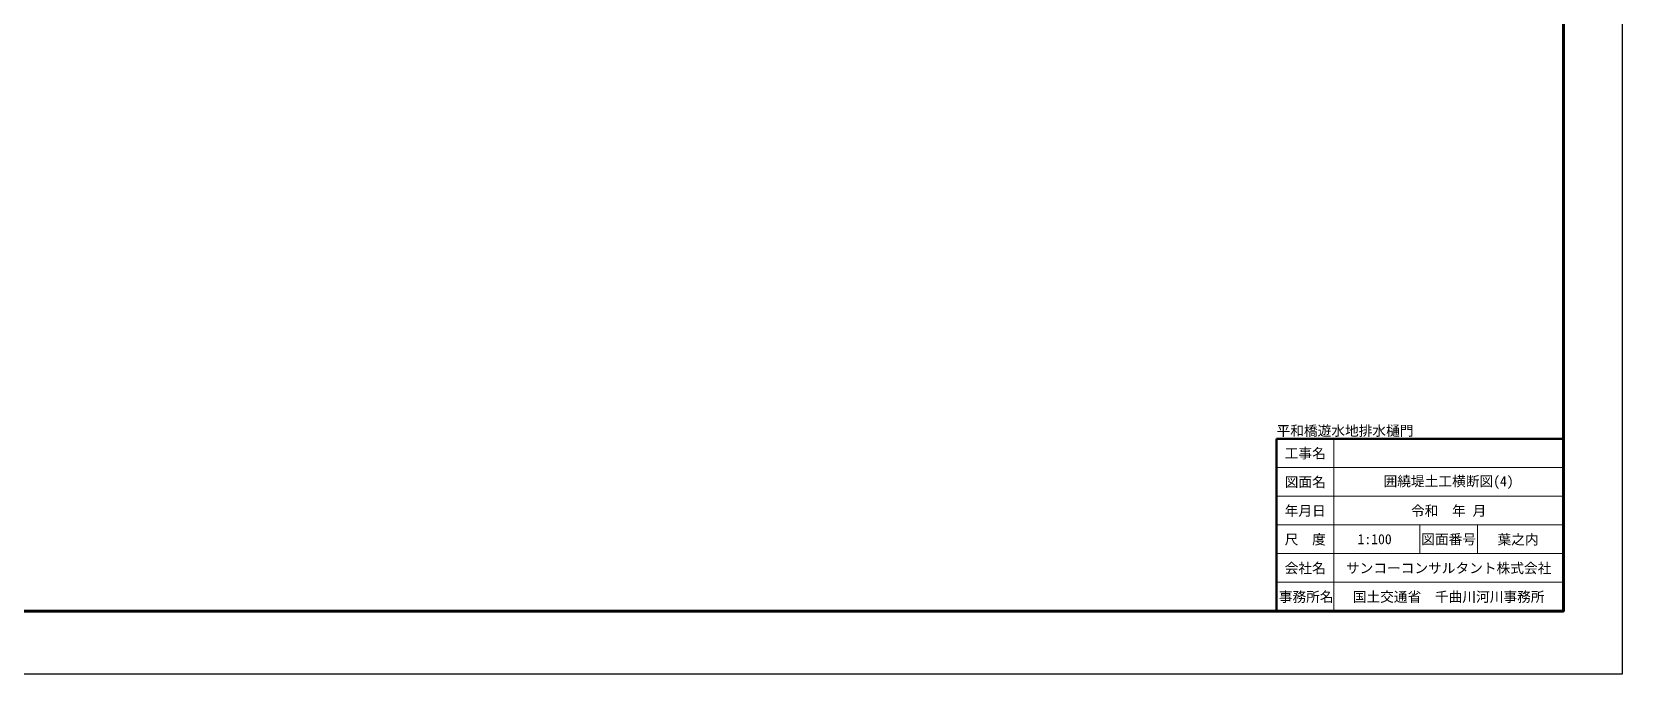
# Model space of a CAD drawing. Header units: millimetres. Extents: x -23295 to 84900, y -241468 to 58400.
# Drawn here: x 29455 to 84900, y -241468 to -219092 of the extents above; entities that cross this region are included whole.
import ezdxf
from ezdxf.enums import TextEntityAlignment as Align

# ---------------------------------------------------------------- set-up
doc = ezdxf.new("R2010")
doc.units = ezdxf.units.MM
doc.header["$LTSCALE"] = 100
doc.layers.get('Defpoints').update_dxf_attribs({"color": 191})
for name, color, linetype, lineweight in [('D-TTL', 2, 'Continuous', 140), ('D-TTL-FRAM', 2, 'Continuous', 50), ('D-TTL-LINE', 7, 'Continuous', 13), ('D-TTL-TXT', 7, 'Continuous', 13)]:
    doc.layers.add(name, color=color, linetype=linetype, lineweight=lineweight)
doc.styles.add('MS ゴシック', font='MS Gothic.ttf')

msp = doc.modelspace()

# ---------------------------------------------------------------- linework, layer by layer
at = {"layer": 'D-TTL'}
msp.add_lwpolyline([(2850, -184267.8), (2850, -239267.8), (82850, -239267.8), (82850, -184267.8)], close=True, dxfattribs=at)
at = {"layer": 'D-TTL-FRAM'}
for p, q in [((72850, -239267.8), (72850, -233267.8)), ((72850, -233267.8), (82850, -233267.8))]:
    msp.add_line(p, q, dxfattribs=at)
at = {"layer": 'D-TTL-LINE'}
for p, q in [((74850, -239267.8), (74850, -233267.8)), ((72850, -234267.8), (82850, -234267.8)), ((72850, -235267.8), (82850, -235267.8)), ((72850, -236267.8), (82850, -236267.8)), ((77850, -237267.8), (77850, -236267.8)), ((79850, -237267.8), (79850, -236267.8)), ((72850, -237267.8), (82850, -237267.8)), ((72850, -238267.8), (82850, -238267.8))]:
    msp.add_line(p, q, dxfattribs=at)
at = {"layer": 'Defpoints', "color": 1}
msp.add_lwpolyline([(84900, -241467.8), (800, -241467.8), (800, -182067.8), (84900, -182067.8)], close=True, dxfattribs=at)

# ---------------------------------------------------------------- texts
at = {"layer": 'D-TTL-TXT', "style": 'MS ゴシック'}
msp.add_text('平和橋遊水地排水樋門', height=350, dxfattribs=at).set_placement((72850, -233267.8), align=Align.BOTTOM_LEFT)
for s, p in [('工事名', (73850, -233767.8)), ('囲繞堤土工横断図(4)', (78850, -234767.8)), ('図面名', (73850, -234767.8)), ('年月日', (73850, -235767.8)), ('令和  年 月', (78850, -235767.8)), ('尺\u3000度', (73850, -236767.8)), ('1:100', (76269.8, -236767.8)), ('図面番号', (78850, -236767.8)), ('葉之内', (81269.8, -236767.8)), ('会社名', (73850, -237767.8)), ('サンコーコンサルタント株式会社', (78850, -237767.8)), ('事務所名', (73882.1, -238767.8)), ('国土交通省\u3000千曲川河川事務所', (78850, -238767.8))]:
    msp.add_text(s, height=350, dxfattribs=at).set_placement(p, align=Align.MIDDLE)

doc.saveas('drawing.dxf')
